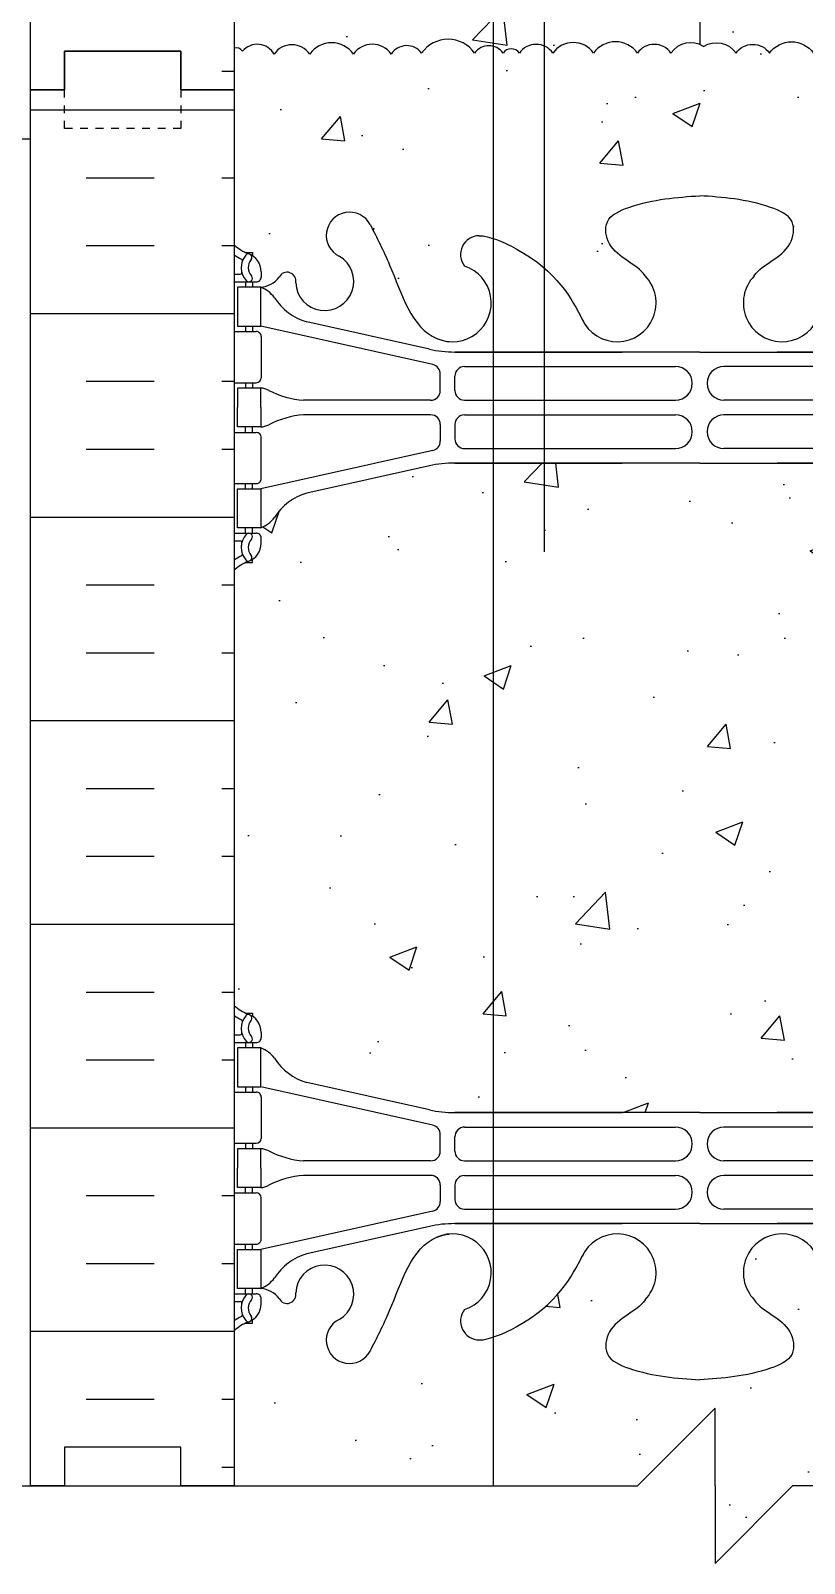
# Model space of a CAD drawing. Header units: inches. Extents: x 150.8 to 208.4, y 123.4 to 190.6.
# Drawn here: x 174.54 to 184.52, y 143.65 to 163.41 of the extents above; entities that cross this region are included whole.
import ezdxf

# ---------------------------------------------------------------- set-up
doc = ezdxf.new("R2010")
doc.units = ezdxf.units.IN
doc.header["$LTSCALE"] = 0.5
doc.header["$MEASUREMENT"] = 0
doc.linetypes.add('DASHED2', pattern=[0.375, 0.25, -0.125])
for name, color, linetype in [('HATCH', 12, 'Continuous'), ('line25', 2, 'Continuous'), ('LINE3', 3, 'Continuous'), ('LINE50', 5, 'Continuous'), ('LINE9', 9, 'Continuous'), ('Web_Edge', 9, 'Continuous')]:
    doc.layers.add(name, color=color, linetype=linetype)
pattern_1 = [(49.99999999999999, (0, 0), (3.586300913003767, -0.3137606749129755), [0.375, -4.125]), (355, (0, 0), (-0.693756668065, 3.760960668500059), [0.3, -3.3]), (100.45144446, (0.298858405, -0.02614672), (2.89254423363556, 3.447199954843147), [0.3187009599999999, -3.505710559999999]), (46.18420000000001, (0, 1), (5.336206653357862, -0.8275964039653827), [0.5625, -6.1875]), (96.63563549, (0.444683725, 0.931033465), (4.673309728371142, 4.870593003872752), [0.47805171, -5.258568799999999]), (351.1841639899999, (0, 1), (4.673309725273866, 4.870593001349951), [0.45, -4.950000005]), (21, (0.5, 0.75), (2.984535260592308, -2.013094453326694), [0.375, -4.125]), (326.0000000000001, (0.5, 0.75), (1.216576659607909, 3.625750225234265), [0.3, -3.3]), (71.45144474, (0.74871127, 0.58224213), (4.201111883649856, 1.612655764031769), [0.31870095, -3.50571056]), (37.50000000000001, (0, 0), (0.06079927658645334, 1.664469269156557), [0, -3.26, 0, -3.35, 0, -3.3125]), (7.499999999999999, (0, 0), (1.315347687210743, 1.972058559411801), [0, -1.91, 0, -3.185, 0, -1.2625]), (327.5, (-1.115, 0), (2.669112180862045, -0.1127743586718988), [0, -1.25, 0, -3.9, 0, -5.175]), (317.5, (-1.615, 0), (2.915930846711931, 0.5005249116615886), [0, -1.625, 0, -2.59, 0, -3.675])]

# ---------------------------------------------------------------- blocks, each defined once
blk = doc.blocks.new('12-inch Hinge Pin Web')
at = {"layer": 'Web_Edge'}
for p, q in [((349.9694361821341, 208.9047742331155), (350.0594361821347, 208.9047742331224)), ((350.0594361821347, 208.9047742331224), (350.0594361821374, 208.8630481731983)), ((349.8234331852743, 208.6259250214153), (349.9013117185429, 208.6259250214154)), ((349.8234331852743, 208.5259250214154), (350.1069361821571, 208.5259250214153)), ((349.9694361821341, 208.5259250214153), (349.9694361821341, 208.4559250214153)), ((350.0594361821592, 208.5259250214153), (350.0594361821638, 208.4559250214153)), ((350.1694361821535, 208.6559250214344), (350.1694361821571, 208.5884250214182)), ((349.9694361821341, 207.9559250214153), (349.9694361821341, 207.8859250214154)), ((350.0594361821974, 207.9559250214153), (350.059436182202, 207.8859250214154)), ((352.3819994735797, 207.4592951719615), (350.1644361821493, 207.9559250214153)), ((352.338645858011, 207.6575757747597), (350.7578502820244, 208.0105349874595)), ((349.8234331852743, 207.8859250214153), (350.1069361821571, 207.8859250214154)), ((350.1694361821571, 207.8234250214154), (350.1694361821571, 207.2884250214154)), ((352.6655163166163, 207.621527858433), (354.8234372991567, 207.6215278584329)), ((355.8234331852739, 207.6215278584329), (352.6655163166163, 207.6215278584328)), ((355.8234331852739, 207.6215278584329), (358.9813500539315, 207.6215278584328)), ((358.9813500539315, 207.621527858433), (356.823429071391, 207.6215278584329)), ((352.479682025825, 207.1250288084329), (352.4796820258254, 207.3373166613615)), ((352.7921819358246, 207.4348943433814), (355.5114630133079, 207.4348943433815)), ((358.8546844347232, 207.4348943433814), (356.1354033572399, 207.4348943433815)), ((349.8234331852743, 207.2259250214153), (350.1069361821571, 207.2259250214154)), ((349.9694361821337, 207.2259250214155), (349.9694361821337, 207.1559250214155)), ((350.0594361822447, 207.2259250214154), (350.0594361822493, 207.1559250214155)), ((352.6671819358237, 207.1258960433812), (352.6671819358246, 207.3098943433814)), ((352.354682025825, 207.0000288084329), (350.717160282026, 207.0000288084329)), ((352.7921819358237, 207.0008960433815), (355.5114630133079, 207.0008960433816)), ((358.854684434724, 207.0008960433815), (356.1354033572399, 207.0008960433816)), ((352.354682025825, 206.8118212343981), (350.717160282026, 206.8118212343981)), ((352.7921819358237, 206.8109539994495), (355.5114630133079, 206.8109539994494)), ((358.854684434724, 206.8109539994495), (356.1354033572399, 206.8109539994494)), ((349.8234331852743, 206.5859250214156), (350.1069361821571, 206.5859250214155)), ((349.9694361821337, 206.5859250214154), (349.9694361821337, 206.6559250214155)), ((350.0594361822447, 206.5859250214155), (350.0594361822493, 206.6559250214155)), ((352.479682025825, 206.6868212343981), (352.4796820258254, 206.4745333814694)), ((352.6671819358237, 206.6859539994497), (352.6671819358246, 206.5019556994496)), ((352.3819994735797, 206.3525548708694), (350.1644361821493, 205.8559250214156)), ((350.1694361821571, 205.9884250214155), (350.1694361821571, 206.5234250214155)), ((352.7921819358246, 206.3769556994495), (355.5114630133079, 206.3769556994494)), ((358.8546844347232, 206.3769556994495), (356.1354033572399, 206.3769556994494)), ((352.338645858011, 206.1542742680712), (350.7578502820244, 205.8013150553714)), ((352.6655163166163, 206.190322184398), (354.8234372991567, 206.190322184398)), ((355.8234331852739, 206.190322184398), (352.6655163166163, 206.1903221843981)), ((355.8234331852739, 206.190322184398), (358.9813500539315, 206.1903221843981)), ((358.9813500539315, 206.190322184398), (356.823429071391, 206.190322184398)), ((349.8234331852743, 205.9259250214156), (350.1069361821571, 205.9259250214155)), ((349.9694361821341, 205.8559250214156), (349.9694361821341, 205.9259250214156)), ((350.0594361821974, 205.8559250214156), (350.059436182202, 205.9259250214155)), ((349.9694361821341, 205.2859250214157), (349.9694361821341, 205.3559250214156)), ((350.0594361821592, 205.2859250214157), (350.0594361821638, 205.3559250214156)), ((349.8234331852743, 205.2859250214156), (350.1069361821571, 205.2859250214156)), ((349.8234331852743, 205.1859250214157), (349.9013117185429, 205.1859250214156)), ((350.1694361821535, 205.1559250213966), (350.1694361821571, 205.2234250214128)), ((350.0594361821347, 204.9070758097086), (350.0594361821374, 204.9488018696327)), ((349.9694361821341, 204.9070758097155), (350.0594361821347, 204.9070758097086)), ((349.9694361821341, 199.0970960414253), (350.0594361821347, 199.0970960414322)), ((350.0594361821347, 199.0970960414322), (350.0594361821374, 199.0553699815081)), ((350.1694361821535, 198.8482468297442), (350.1694361821571, 198.780746829728)), ((349.8234331852743, 198.8182468297251), (349.9013117185429, 198.8182468297252)), ((349.8234331852743, 198.7182468297252), (350.1069361821571, 198.7182468297251)), ((349.9694361821341, 198.7182468297251), (349.9694361821341, 198.6482468297252)), ((350.0594361821592, 198.7182468297251), (350.0594361821638, 198.6482468297252)), ((349.8234331852743, 198.0782468297251), (350.1069361821571, 198.0782468297253)), ((349.9694361821341, 198.1482468297251), (349.9694361821341, 198.0782468297252)), ((350.0594361821974, 198.1482468297251), (350.059436182202, 198.0782468297253)), ((352.3819994735797, 197.6516169802713), (350.1644361821493, 198.1482468297251)), ((352.338645858011, 197.8498975830695), (350.7578502820244, 198.2028567957694)), ((350.1694361821571, 198.0157468297253), (350.1694361821571, 197.4807468297252)), ((352.6655163166163, 197.8138496667428), (354.8234372991567, 197.8138496667428)), ((355.8234331852739, 197.8138496667428), (352.6655163166163, 197.8138496667426)), ((355.8234331852739, 197.8138496667428), (358.9813500539315, 197.8138496667426)), ((358.9813500539315, 197.8138496667428), (356.823429071391, 197.8138496667428)), ((352.479682025825, 197.3173506167427), (352.4796820258254, 197.5296384696714)), ((352.6671819358237, 197.3182178516911), (352.6671819358246, 197.5022161516912)), ((352.7921819358246, 197.6272161516912), (355.5114630133079, 197.6272161516913)), ((358.8546844347232, 197.6272161516912), (356.1354033572399, 197.6272161516913)), ((349.8234331852743, 197.4182468297252), (350.1069361821571, 197.4182468297252)), ((349.9694361821337, 197.4182468297253), (349.9694361821337, 197.3482468297253)), ((350.0594361822447, 197.4182468297252), (350.0594361822493, 197.3482468297253)), ((352.354682025825, 197.1923506167427), (350.717160282026, 197.1923506167427)), ((352.7921819358237, 197.1932178516913), (355.5114630133079, 197.1932178516914)), ((358.854684434724, 197.1932178516913), (356.1354033572399, 197.1932178516914)), ((349.9694361821337, 196.7782468297253), (349.9694361821337, 196.8482468297253)), ((350.0594361822447, 196.7782468297254), (350.0594361822493, 196.8482468297253)), ((352.354682025825, 197.0041430427079), (350.717160282026, 197.0041430427079)), ((352.479682025825, 196.8791430427079), (352.4796820258254, 196.6668551897792)), ((352.6671819358237, 196.8782758077595), (352.6671819358246, 196.6942775077594)), ((352.7921819358237, 197.0032758077593), (355.5114630133079, 197.0032758077592)), ((358.854684434724, 197.0032758077593), (356.1354033572399, 197.0032758077592)), ((349.8234331852743, 196.7782468297254), (350.1069361821571, 196.7782468297254)), ((350.1694361821571, 196.1807468297253), (350.1694361821571, 196.7157468297254)), ((352.3819994735797, 196.5448766791793), (350.1644361821493, 196.0482468297255)), ((352.7921819358246, 196.5692775077594), (355.5114630133079, 196.5692775077592)), ((358.8546844347232, 196.5692775077594), (356.1354033572399, 196.5692775077592)), ((352.338645858011, 196.3465960763811), (350.7578502820244, 195.9936368636812)), ((352.6655163166163, 196.3826439927078), (354.8234372991567, 196.3826439927078)), ((355.8234331852739, 196.3826439927079), (352.6655163166163, 196.3826439927079)), ((355.8234331852739, 196.3826439927079), (358.9813500539315, 196.3826439927079)), ((358.9813500539315, 196.3826439927078), (356.823429071391, 196.3826439927078)), ((349.8234331852743, 196.1182468297255), (350.1069361821571, 196.1182468297253)), ((349.9694361821341, 196.0482468297255), (349.9694361821341, 196.1182468297254)), ((350.0594361821974, 196.0482468297255), (350.059436182202, 196.1182468297253)), ((349.8234331852743, 195.4782468297254), (350.1069361821571, 195.4782468297255)), ((349.9694361821341, 195.4782468297255), (349.9694361821341, 195.5482468297255)), ((350.0594361821592, 195.4782468297255), (350.0594361821638, 195.5482468297255)), ((349.8234331852743, 195.3782468297255), (349.9013117185429, 195.3782468297254)), ((350.1694361821535, 195.3482468297064), (350.1694361821571, 195.4157468297226)), ((349.9694361821341, 195.0993976180253), (350.0594361821347, 195.0993976180184)), ((350.0594361821347, 195.0993976180184), (350.0594361821374, 195.1411236779425))]:
    blk.add_line(p, q, dxfattribs=at)
for points in [[(349.8644361821491, 207.9559250214153), (350.1644361821493, 207.9559250214153), (350.1644361821493, 208.4559250214153), (349.8644361821491, 208.4559250214153)], [(349.8644361821491, 205.8559250214156), (350.1644361821493, 205.8559250214156), (350.1644361821493, 205.3559250214156), (349.8644361821491, 205.3559250214156)], [(349.8644361821491, 198.1482468297251), (350.1644361821493, 198.1482468297251), (350.1644361821493, 198.6482468297252), (349.8644361821491, 198.6482468297252)], [(349.8644361821491, 196.0482468297255), (350.1644361821493, 196.0482468297255), (350.1644361821493, 195.5482468297255), (349.8644361821491, 195.5482468297255)]]:
    blk.add_lwpolyline(points, close=True, dxfattribs=at)
for points in [[(350.1644361822343, 206.9059250214155), (350.1644361822343, 207.1559250214155), (349.8644361822341, 207.1559250214155), (349.8644361822341, 206.9059250214155)], [(350.1644361822343, 206.9059250214155), (350.1644361822343, 206.6559250214155), (349.8644361822341, 206.6559250214155), (349.8644361822341, 206.9059250214155)], [(350.1644361822343, 197.0982468297253), (350.1644361822343, 197.3482468297253), (349.8644361822341, 197.3482468297253), (349.8644361822341, 197.0982468297253)], [(350.1644361822343, 197.0982468297253), (350.1644361822343, 196.8482468297253), (349.8644361822341, 196.8482468297253), (349.8644361822341, 197.0982468297253)]]:
    blk.add_lwpolyline(points, dxfattribs=at)
for centre, radius, start, end in [((351.3094400525123, 209.1260630953563), 0.2998437988832181, 27.59696858362342, 243.9425150273493), ((352.9822662834, 208.8790913574379), 0.2420270174843613, 89.9999999896431, 218.2327083470572), ((350.1694361821635, 209.3630318025983), 0.5000000000000028, 226.2108888296283, 250.5287793647056), ((350.1694361821635, 209.3630318025983), 0.6000000000000033, 234.7832160478503, 245.0747707145221), ((350.1631435906085, 208.7104844277484), 0.2500000000000014, 140.1145119962633, 222.460867842786), ((349.9073539716043, 208.8000141938874), 0.02103171283708733, 343.4640040446198, 63.99572765968883), ((350.0053772195535, 208.8413811210873), 0.04500919725254076, 321.448000645991, 139.1878992020194), ((349.9194361821534, 208.6559250214153), 0.2500000000000014, 4.354459247735523e-09, 70.52877936470564), ((350.1631435906085, 208.7104844277484), 0.1600000000000009, 140.0000771989553, 222.4608678427525), ((350.9894765010408, 208.5323721380936), 0.375, 182.9237073151141, 59.86752902129767), ((352.6359331852739, 208.2543425066669), 0.5, 246.2138665123311, 71.79366548998959), ((349.9015157143664, 208.6455074806217), 0.01958352171754361, 269.4031558122793, 15.49009993731419), ((350.0119071811375, 208.5720916950984), 0.04500000000006074, 222.4608678430222, 42.46086784271794), ((350.1069361821571, 208.5884250214153), 0.06250000000000035, 270, 2.600625063064185e-09), ((350.1269005000798, 208.8054763707479), 0.3515609097277899, 276.1290753697008, 321.5331406383227), ((350.5041269260615, 208.5371772498061), 0.1133920476497537, 347.8155723050995, 154.0569440551665), ((354.7609331852739, 208.2543425066669), 0.5, 204.8189889385629, 44.1875067117519), ((356.8859331852739, 208.2543425066669), 0.5, 135.8124932882481, 335.1810110614371), ((350.0420275309913, 208.113321158895), 0.3638149041640676, 34.97751374817803, 70.33874127344988), ((350.9651464263094, 208.7245512102296), 0.7434990637615112, 212.7919165278134, 253.8107114575008), ((350.1069361821571, 207.8234250214154), 0.06250000000000035, 0, 90.00000000003257), ((352.6655163166163, 209.121527858433), 1.500000000000008, 257.4134795292165, 270), ((352.3546820258255, 207.3373166613615), 0.1250000000000007, 0, 77.37672990339644), ((352.7921819358246, 207.3098943433814), 0.1250000000000007, 90, 180), ((355.5114630133079, 207.2178951933815), 0.2169991499999651, 270, 90), ((356.1354033572399, 207.2178951933815), 0.2169991499999651, 90, 270), ((350.1069361821571, 207.2884250214154), 0.06250000000000035, 270.0000000000326, 0), ((350.1603134271474, 206.937241362026), 0.2187225182587982, 60.49374658855598, 88.9199536550519), ((350.8059111016484, 208.1668798243626), 1.170221347164704, 242.6365481780669, 265.6504512437277), ((352.354682025825, 207.1250288084329), 0.1250000000000007, 270, 0), ((352.7921819358237, 207.1258960433815), 0.1250000000000007, 180.0000000001124, 270), ((350.8059111016484, 205.6449702184683), 1.170221347164704, 94.34954875627228, 117.3634518219331), ((352.354682025825, 206.6868212343981), 0.1250000000000007, 0, 90), ((352.7921819358237, 206.6859539994495), 0.1250000000000007, 90, 179.9999999998876), ((355.5114630133079, 206.5939548494495), 0.2169991499999651, 270, 90), ((356.1354033572399, 206.5939548494495), 0.2169991499999651, 90, 270), ((350.1069361821571, 206.5234250214155), 0.06250000000000035, 0, 89.99999999996743), ((350.1603134271474, 206.8746086808049), 0.2187225182587982, 271.0800463449481, 299.506253411444), ((352.3546820258255, 206.4745333814694), 0.1250000000000007, 282.6232700966036, 0), ((352.7921819358246, 206.5019556994496), 0.1250000000000007, 180, 270), ((352.6655163166163, 204.690322184398), 1.500000000000008, 90, 102.5865204707867), ((350.1069361821571, 205.9884250214155), 0.06250000000000035, 269.9999999999674, 0), ((350.9651464263094, 205.0872988326014), 0.7434990637615112, 106.1892885424993, 147.2080834721866), ((350.0420275309913, 205.6985288839359), 0.3638149041640676, 289.6612587265435, 325.022486251822), ((349.9015157143664, 205.1663425622093), 0.01958352171754361, 344.5099000626858, 90.59684418772073), ((350.1631435906085, 205.1013656150825), 0.2500000000000014, 137.539132157214, 219.8854880037367), ((350.0119071811375, 205.2397583477325), 0.04500000000006074, 317.5391321572821, 137.5391321569778), ((349.9194361821534, 205.1559250214156), 0.2500000000000014, 289.4712206352943, 359.9999999956456), ((350.1631435906085, 205.1013656150825), 0.1600000000000009, 137.5391321572475, 219.9999228010447), ((350.1069361821571, 205.2234250214156), 0.06250000000000035, 359.9999999973994, 90), ((350.1694361821635, 204.4488182402326), 0.6000000000000033, 114.9252292854779, 125.2167839521498), ((349.9073539716043, 205.0118358489436), 0.02103171283708733, 296.0042723403112, 16.53599595538017), ((350.0053772195535, 204.9704689217436), 0.04500919725254076, 220.8121007979805, 38.55199935400901), ((350.1694361821635, 204.4488182402326), 0.5000000000000028, 109.4712206352944, 133.7891111703717), ((350.1694361821635, 199.5553536109081), 0.5000000000000028, 226.2108888296283, 250.5287793647056), ((350.1694361821635, 199.5553536109081), 0.6000000000000033, 234.7832160478503, 245.0747707145221), ((350.1631435906085, 198.9028062360583), 0.2500000000000014, 140.1145119962633, 222.4608678427848), ((350.0053772195535, 199.0337029293971), 0.04500919725254076, 321.4480006459923, 139.1878992020194), ((349.9194361821534, 198.8482468297251), 0.2500000000000014, 4.354459247735523e-09, 70.52877936470564), ((349.9015157143664, 198.8378292889315), 0.01958352171754361, 269.4031558122793, 15.49009993731262), ((349.9073539716043, 198.9923360021972), 0.02103171283708733, 343.4640040446183, 63.99572765968883), ((350.1631435906085, 198.9028062360583), 0.1600000000000009, 140.0000771989565, 222.4608678427525), ((350.0119071811375, 198.7644135034083), 0.04500000000006074, 222.4608678430222, 42.46086784271794), ((350.1069361821571, 198.7807468297251), 0.06250000000000035, 270, 2.598996619067276e-09), ((350.0420275309913, 198.3056429672049), 0.3638149041640676, 34.97751374817803, 70.33874127345658), ((350.9651464263094, 198.9168730185394), 0.7434990637615112, 212.7919165278147, 253.8107114575008), ((350.1069361821571, 198.0157468297253), 0.06250000000000035, 0, 90.00000000003257), ((352.6655163166163, 199.3138496667428), 1.500000000000008, 257.4134795292132, 270), ((352.3546820258255, 197.5296384696714), 0.1250000000000007, 0, 77.37672990339644), ((350.1069361821571, 197.4807468297252), 0.06250000000000035, 270.0000000000326, 0), ((352.7921819358246, 197.5022161516912), 0.1250000000000007, 90, 180), ((355.5114630133079, 197.4102170016912), 0.2169991499999651, 270, 90), ((356.1354033572399, 197.4102170016912), 0.2169991499999651, 90, 270), ((350.1603134271474, 197.1295631703358), 0.2187225182587982, 60.49374658855881, 88.9199536550519), ((350.8059111016484, 198.3592016326724), 1.170221347164704, 242.6365481780669, 265.6504512437277), ((352.354682025825, 197.3173506167427), 0.1250000000000007, 270, 0), ((352.7921819358237, 197.3182178516913), 0.1250000000000007, 180.0000000001107, 270), ((350.1603134271474, 197.0669304891148), 0.2187225182587982, 271.0800463449481, 299.5062534114412), ((350.8059111016484, 195.8372920267782), 1.170221347164704, 94.34954875627228, 117.3634518219331), ((352.354682025825, 196.8791430427079), 0.1250000000000007, 0, 90), ((352.7921819358237, 196.8782758077593), 0.1250000000000007, 90, 179.9999999998893), ((355.5114630133079, 196.7862766577593), 0.2169991499999651, 270, 90), ((356.1354033572399, 196.7862766577593), 0.2169991499999651, 90, 270), ((350.1069361821571, 196.7157468297254), 0.06250000000000035, 0, 89.99999999996743), ((352.3546820258255, 196.6668551897792), 0.1250000000000007, 282.6232700966036, 0), ((352.7921819358246, 196.6942775077594), 0.1250000000000007, 180, 270), ((352.6655163166163, 194.8826439927078), 1.500000000000008, 90, 102.5865204707836), ((350.1069361821571, 196.1807468297253), 0.06250000000000035, 269.9999999999674, 0), ((352.6359331852739, 195.7498293444739), 0.5, 288.2063345100104, 113.7861334876688), ((354.7609331852739, 195.7498293444739), 0.5, 315.8124932882446, 155.1810110614371), ((356.8859331852739, 195.7498293444739), 0.5, 24.8189889385629, 224.1875067117553), ((350.9651464263094, 195.2796206409112), 0.7434990637615112, 106.1892885424993, 147.2080834721852), ((350.0420275309913, 195.8908506922457), 0.3638149041640676, 289.6612587265501, 325.022486251822), ((350.9894765010408, 195.4717997130471), 0.375, 300.1324709786987, 177.0762926848875), ((350.1631435906085, 195.2936874233924), 0.2500000000000014, 137.5391321572152, 219.8854880037367), ((350.0119071811375, 195.4320801560423), 0.04500000000006074, 317.5391321572821, 137.5391321569778), ((350.1069361821571, 195.4157468297255), 0.06250000000000035, 359.999999997401, 90), ((350.1269005000798, 195.1986954803929), 0.3515609097277899, 38.46685936167605, 83.87092463029914), ((350.5041269260615, 195.4669946013346), 0.1133920476497537, 205.943055944835, 12.18442769490049), ((349.9015157143664, 195.3586643705191), 0.01958352171754361, 344.5099000626874, 90.59684418772073), ((349.9194361821534, 195.3482468297255), 0.2500000000000014, 289.4712206352943, 359.9999999956456), ((350.1631435906085, 195.2936874233924), 0.1600000000000009, 137.5391321572475, 219.9999228010435), ((352.9822662834, 195.1250804937029), 0.2420270174843613, 141.7672916529428, 270.0000000103536), ((350.1694361821635, 194.6411400485425), 0.6000000000000033, 114.9252292854779, 125.2167839521498), ((350.1694361821635, 194.6411400485425), 0.5000000000000028, 109.4712206352944, 133.7891111703717), ((349.9073539716043, 195.2041576572534), 0.02103171283708733, 296.0042723403112, 16.53599595538173), ((350.0053772195535, 195.1627907300535), 0.04500919725254076, 220.8121007979805, 38.55199935400774), ((351.3094400525123, 194.8781087557845), 0.2998437988832181, 116.0574849726508, 332.4030314163766)]:
    blk.add_arc(centre, radius, start, end, dxfattribs=at)
for points, knots in [([(355.1194644886588, 208.6028468889824), (355.0118361154582, 208.7658153158516), (354.6518528040046, 208.8564802171368), (354.5751855574188, 209.3520457120835), (355.123344971775, 209.5878984005645), (355.5271385451686, 209.6163782285728), (355.8234331852739, 209.6372760856611)], [0.2294066276059699, 0.2294066276059699, 0.2294066276059699, 0.2294066276059699, 0.8444317149509691, 1.128849112252439, 1.464330773214601, 2.389004302115073, 2.389004302115073, 2.389004302115073, 2.389004302115073]), ([(356.5274018818889, 208.6028468889824), (356.6350302550896, 208.7658153158516), (356.9950135665432, 208.8564802171368), (357.071680813129, 209.3520457120835), (356.5235213987727, 209.5878984005645), (356.1197278253792, 209.6163782285728), (355.8234331852739, 209.6372760856611)], [0.2294066276059699, 0.2294066276059699, 0.2294066276059699, 0.2294066276059699, 0.8444317149509691, 1.128849112252439, 1.464330773214601, 2.389004302115073, 2.389004302115073, 2.389004302115073, 2.389004302115073]), ([(351.5751700497395, 209.2649654794336), (351.6611751070817, 209.0983512943824), (351.9141807874637, 208.6082134286233), (352.12812307807, 207.8588275767364), (352.5381455760955, 207.7644361799148), (352.5948994234324, 207.7560291209454)], [0, 0, 0, 0, 0.5792108788750416, 1.703895643153065, 1.875320924960458, 1.875320924960458, 1.875320924960458, 1.875320924960458]), ([(352.9822662834, 209.1211183749223), (353.1032408448003, 209.1230971619455), (353.9367161204279, 208.7656105804198), (354.1759477539596, 208.3089673060354), (354.316500744401, 208.0255769689142)], [0.038125052948749, 0.038125052948749, 0.038125052948749, 0.038125052948749, 0.3206625196127232, 1.258118572087025, 1.258118572087025, 1.258118572087025, 1.258118572087025]), ([(351.5751700497395, 194.7392063717072), (351.6611751070817, 194.9058205567584), (351.9141807874637, 195.3959584225175), (352.12812307807, 196.1453442744044), (352.5381455760955, 196.2397356712259), (352.5948994234324, 196.2481427301954)], [0, 0, 0, 0, 0.5792108788750416, 1.703895643153065, 1.875320924960458, 1.875320924960458, 1.875320924960458, 1.875320924960458]), ([(352.9822662834, 194.8830534762185), (353.1032408448003, 194.8810746891953), (353.9367161204279, 195.238561270721), (354.1759477539596, 195.6952045451054), (354.316500744401, 195.9785948822266)], [0.038125052948749, 0.038125052948749, 0.038125052948749, 0.038125052948749, 0.3206625196127232, 1.258118572087025, 1.258118572087025, 1.258118572087025, 1.258118572087025]), ([(355.1194644886588, 195.4013249621584), (355.0118361154582, 195.2383565352892), (354.6518528040046, 195.147691634004), (354.5751855574188, 194.6521261390573), (355.123344971775, 194.4162734505763), (355.5271385451686, 194.387793622568), (355.8234331852739, 194.3668957654797)], [0.2294066276059699, 0.2294066276059699, 0.2294066276059699, 0.2294066276059699, 0.8444317149509691, 1.128849112252439, 1.464330773214601, 2.389004302115073, 2.389004302115073, 2.389004302115073, 2.389004302115073]), ([(356.5274018818889, 195.4013249621584), (356.6350302550896, 195.2383565352892), (356.9950135665432, 195.147691634004), (357.071680813129, 194.6521261390573), (356.5235213987727, 194.4162734505763), (356.1197278253792, 194.387793622568), (355.8234331852739, 194.3668957654797)], [0.2294066276059699, 0.2294066276059699, 0.2294066276059699, 0.2294066276059699, 0.8444317149509691, 1.128849112252439, 1.464330773214601, 2.389004302115073, 2.389004302115073, 2.389004302115073, 2.389004302115073])]:
    blk.add_open_spline(points, degree=3, knots=knots, dxfattribs=at)
for points in [[(352.667182025825, 207.1308959133815), (352.6671818458251, 207.3048942033815)], [(352.667182025825, 206.6809541294494), (352.6671818458251, 206.5069558394494)], [(352.667182025825, 197.3232177216913), (352.6671818458251, 197.4972160116913)], [(352.667182025825, 196.8732759377592), (352.6671818458251, 196.6992776477593)]]:
    blk.add_open_spline(points, degree=1, dxfattribs=at)

msp = doc.modelspace()

# ---------------------------------------------------------------- hatches: boundary and pattern name
at = {"layer": 'HATCH'}
h = msp.add_hatch(dxfattribs=at)
h.set_pattern_fill('INSUL', color=256, scale=7, style=0)
h.set_pattern_definition([(0, (-2748.993953253067, -234.3607114389594), (0, 2.625), []), (0, (-2748.993953253067, -233.4857114389593), (0, 2.625), [0.875, -0.875]), (0, (-2748.993953253067, -232.6107114389594), (0, 2.625), [0.875, -0.875])])
h.paths.add_polyline_path([(174.5426284584182, 162.6488026237524), (174.9801284584182, 162.6488026237524), (174.9801284584182, 163.1488026237524), (176.4801284584182, 163.1488026237524), (176.4801284584182, 162.6488026237524), (177.1676284584182, 162.6488026237524), (177.1676284584182, 180.6488026237524), (176.4801284584182, 180.6488026237524), (176.4801284584182, 181.1488026237524), (174.9801284584182, 181.1488026237524), (174.9801284584182, 180.6488026237524), (174.5426284584182, 180.6488026237524)])
h = msp.add_hatch(dxfattribs=at)
h.set_pattern_fill('AR-CONC', color=256, scale=0.5)
h.set_pattern_definition(pattern_1)
h.paths.add_polyline_path([(185.3883203994875, 171.1488026237524), (177.7346527599655, 171.1488026237524, 0.2433069337993783), (177.5325810526596, 171.041380810191), (177.5325810526596, 170.1938026237461), (177.4913212411093, 170.1938026237461), (177.4913212411094, 169.6488026237524), (177.2415497547338, 169.6488026237524), (177.2415132770578, 170.1938026237461), (177.1676284584182, 170.1938026237461), (177.1676284584182, 169.4438026237461), (177.5325810526596, 169.4438026237461), (177.5325810526596, 168.243802623746), (177.1676284584182, 168.243802623746), (177.1676284584182, 167.493802623746), (177.5325810526596, 167.493802623746), (177.5325810526596, 166.293802623746), (177.1676284584182, 166.293802623746), (177.1676284584182, 165.543802623746), (177.5325810526596, 165.5438026237461), (177.5325810526596, 164.3438026237461), (177.1676284584182, 164.3438026237461), (177.1676284584182, 163.1859978533276, -0.324962677536343), (177.2744472409699, 163.1492264869142, -0.5205670500005551), (177.6811205043226, 163.1098689242365, -0.520567049999928), (178.1402674944355, 163.1098689242365, -0.5205670499998671), (178.7043627097447, 163.1098689242364, -0.5205670500004002), (179.1897468526163, 163.1098689242367, -0.5205670499995037), (179.5833014431299, 163.1229880451904, -0.5205670500001596), (180.2654629777177, 163.1229880451905, -0.5205670499998836), (180.6327806083918, 163.1229880451905, -0.5205670500011269), (180.8426764800282, 163.1229880451909, -0.5205670499992087), (181.2755867032199, 163.1229880451903, -0.5205670500001865), (181.8003262858509, 163.1229880451905, -0.520567050000085), (182.3644213082414, 163.1229880451905, -0.5205670499998003), (182.7973315314334, 163.1229880451904, -0.3967157403535493), (183.2165718990354, 163.2099763404468, -0.3967157403534184), (183.6358122666374, 163.1229880451906, -0.5205670499996077), (184.0687224898293, 163.1229880451903, -0.5205670500002375), (184.6328175122199, 163.1229880451905, -0.09498357512351469), (184.7193548276921, 163.2069899360552, -0.6594023475826022), (184.8551284584182, 163.5238026237524), (185.0190194239107, 165.8675526237524), (185.1439595074323, 167.6542790602794, 0.9325150861376966), (185.1961494202923, 168.4006295860575)])
h.paths.add_polyline_path([(188.6949363397699, 169.6488026237515), (188.6949363397699, 171.1488026237524), (186.6643349985398, 171.1488026237524), (186.6643349985398, 170.7510166080964), (186.5705849985398, 170.5635166080964), (186.4768349985398, 170.7510166080964), (186.4768349985398, 171.1488026237524), (185.3883203994875, 171.1488026237524), (185.1961494202923, 168.4006295860575, -0.9325150861376966), (185.1439595074323, 167.6542790602794), (185.0190194239107, 165.8675526237524), (186.4645465427197, 166.0194836461306, 1.788289170656232)])
h = msp.add_hatch(dxfattribs=at)
h.set_pattern_fill('AR-CONC', color=256, scale=0.5)
h.set_pattern_definition(pattern_1)
edge = h.paths.add_edge_path()
edge.add_line((189.1676284584182, 162.6488026237524), (189.8551284584182, 162.6488026237524))
edge.add_line((189.8551284584182, 162.6488026237524), (189.8551284584182, 163.1488026237524))
edge.add_line((189.8551284584182, 163.1488026237524), (184.8551284584182, 163.1488026237524))
edge.add_arc((184.8551284584182, 163.3363026237524), 0.1875, 223.6038076435788, 270, ccw=False)
edge.add_arc((184.8951873035353, 162.9392747391734), 0.3202943742912665, 123.2964805971385, 144.9999999502544)
edge.add_arc((184.3507700010246, 162.9254962513534), 0.3443164346998355, 35.0000000497463, 144.9999999502537)
edge.add_arc((183.8522673782334, 162.9714245440868), 0.2642429000046217, 35.00000004974611, 144.9999999502539)
edge.add_arc((183.3800017152818, 162.9438675684468), 0.3122870208217422, 35.00000004974632, 121.5560274378855)
edge.add_arc((183.053142082789, 162.9438675684468), 0.3122870208217422, 58.4439725621145, 144.9999999502537)
edge.add_arc((182.5808764198374, 162.9714245440868), 0.2642429000046217, 35.00000004974611, 144.9999999502539)
edge.add_arc((182.0823737970461, 162.9254962513534), 0.3443164346998355, 35.0000000497463, 144.9999999502537)
edge.add_arc((181.5379564945355, 162.9392747391734), 0.3202943742912819, 35.00000004974559, 144.9999999502573)
edge.add_arc((181.059131591624, 162.9714245440868), 0.2642429000046217, 35.00000004974611, 144.9999999502539)
edge.add_arc((180.7377285442098, 163.0495027092753), 0.1281177732675432, 35.00000004973817, 144.9999999502545)
edge.add_arc((180.4491217930547, 162.9943887579952), 0.2242060149018102, 35.00000004974394, 144.9999999502561)
edge.add_arc((179.9243822104238, 162.8841607203516), 0.416382733680736, 35.00000004974422, 144.9999999502535)
edge.add_arc((179.3911172015749, 162.9786435389715), 0.2403541536518659, 36.90924476917049, 146.9092446696821)
edge.add_arc((178.9470547811805, 162.9399341060395), 0.2962723138826934, 35.00000004974476, 144.9999999502552)
edge.add_arc((178.4223151020902, 162.9123770628578), 0.3443165524550401, 35.00000004974567, 144.9999999502543)
edge.add_arc((177.910693999379, 162.9491198321278), 0.2802574891884703, 35.00000004974044, 144.9999999502562)
edge.add_arc((177.4640046415846, 162.9871698630185), 0.2493879657807086, 29.47216878939771, 139.4721686899057)
edge.add_arc((177.1957362649918, 163.0941124680927), 0.0960883593894631, 35.00000004976329, 107.0089098788874)
edge.add_line((177.1676284584182, 163.1859978533276), (177.1676284584182, 162.6488026237524))
edge.add_line((177.1676284584182, 162.6488026237524), (177.1676284584182, 160.6488026237525))
edge.add_arc((177.5136314553079, 161.0097485007802), 0.4999999999999966, 226.2108888296098, 246.4218215181393)
edge.add_line((177.3136314552786, 160.5514909312974), (177.4036314552791, 160.5514909313043))
edge.add_line((177.4036314552791, 160.5514909313043), (177.4036314552818, 160.5097648713802))
edge.add_arc((177.2636314552978, 160.3026417195973), 0.2500000000000004, 3.035381723748287e-09, 55.944202261869975, ccw=False)
edge.add_line((177.5136314552978, 160.3026417196105), (177.5136314553014, 160.2351417196006))
edge.add_arc((177.4511314553014, 160.2351417195972), 0.06250000000000266, -90.00000000002598, 3.100524281762773e-09, ccw=False)
edge.add_line((177.4511314553014, 160.1726417195972), (177.4036314553036, 160.1726417195973))
edge.add_line((177.4036314553036, 160.1726417195973), (177.4036314553081, 160.1026417195972))
edge.add_line((177.4036314553081, 160.1026417195972), (177.5086314552937, 160.1026417195972))
edge.add_arc((177.4710957732242, 160.4521930689298), 0.3515609097277762, 276.1290753697021, 321.5331406383262)
edge.add_arc((177.8483221992058, 160.1838939479881), 0.1133920476497552, -12.18442769485489, 154.056944055169, ccw=False)
edge.add_arc((178.3336717741852, 160.1790888362756), 0.3749999999999949, 182.9237073151017, 419.8675290209758)
edge.add_arc((178.6536353256567, 160.7727797935382), 0.2998437988832194, 27.596968582779596, 243.942515027772, ccw=False)
edge.add_spline(control_points=[(178.9193653228839, 160.9116821776155), (179.0053703802261, 160.7450679925643), (179.258376060608, 160.2549301268054), (179.452761635897, 159.574046513193), (179.7784665337246, 159.4435305520533)], knot_values=[0, 0, 0, 0, 0.5792108788750416, 1.703895643152458, 1.703895643152458, 1.703895643152458, 1.703895643153065], degree=3, periodic=0)
edge.add_spline(control_points=[(179.7784665337247, 159.4435305520533), (179.8281107146275, 159.4236372129333), (179.8823408492398, 159.4111528780968), (179.9390946965768, 159.4027458191273)], knot_values=[1.703895643152458, 1.703895643152458, 1.703895643152458, 1.703895643153065, 1.875320924960458, 1.875320924960458, 1.875320924960458, 1.875320924960458], degree=3, periodic=0)
edge.add_arc((179.9801284584182, 159.9010592048488), 0.5000000000000042, 265.292583002087, 431.7936654899896)
edge.add_arc((180.3264615565443, 160.5258080556198), 0.2420270174843603, 90, 218.2327083470586, ccw=False)
edge.add_spline(control_points=[(180.3264615565443, 160.7678350731042), (180.4474361179447, 160.7698138601274), (181.2667553619667, 160.4183989540246), (181.511845221661, 159.9711669744881), (181.6513092513772, 159.6911827475683)], knot_values=[0.038125052948749, 0.038125052948749, 0.038125052948749, 0.038125052948749, 0.3206625196127232, 1.237397781296438, 1.237397781296438, 1.237397781296438, 1.237397781296438], degree=3, periodic=0)
edge.add_spline(control_points=[(181.6513092513772, 159.6911827475683), (181.6544615300157, 159.6848543179408), (181.6575893448621, 159.678557504075), (181.6606960175453, 159.6722936670961)], knot_values=[1.237397781296438, 1.237397781296438, 1.237397781296438, 1.237397781296438, 1.258118572087025, 1.258118572087025, 1.258118572087025, 1.258118572087025], degree=3, periodic=0)
edge.add_arc((182.1051284584182, 159.9010592048488), 0.5000000000000003, 208.0182998167991, 404.1875067117508)
edge.add_spline(control_points=[(182.4636597618032, 160.2495635871643), (182.3560313886025, 160.4125320140335), (181.9960480771489, 160.5031969153187), (181.9193808305631, 160.9987624102654), (182.4675402449193, 161.2346150987464), (182.8713338183129, 161.2630949267547), (183.1676284584182, 161.283992783843)], knot_values=[0.2294066276059699, 0.2294066276059699, 0.2294066276059699, 0.2294066276059699, 0.8444317149509691, 1.128849112252439, 1.464330773214601, 2.389004302115073, 2.389004302115073, 2.389004302115073, 2.389004302115073], degree=3, periodic=0)
edge.add_spline(control_points=[(183.1676284584182, 161.283992783843), (183.4639230985235, 161.2630949267547), (183.8677166719171, 161.2346150987464), (184.4158760862733, 160.9987624102654), (184.3392088396875, 160.5031969153187), (183.9792255282339, 160.4125320140335), (183.8715971550333, 160.2495635871643)], knot_values=[0.2294066276059699, 0.2294066276059699, 0.2294066276059699, 0.2294066276059699, 1.154080156506442, 1.489561817468604, 1.773979214770074, 2.389004302115073, 2.389004302115073, 2.389004302115073, 2.389004302115073], degree=3, periodic=0)
edge.add_arc((184.2301284584182, 159.9010592048488), 0.5000000000000002, 135.8124932882493, 331.9817001831338)
edge.add_spline(control_points=[(184.6745608992911, 159.6722936670961), (184.6776675719744, 159.6785575040751), (184.6807953868209, 159.684854317941), (184.6839476654595, 159.6911827475687)], knot_values=[1.237397781296022, 1.237397781296022, 1.237397781296022, 1.237397781296022, 1.258118572087025, 1.258118572087025, 1.258118572087025, 1.258118572087025], degree=3, periodic=0)
edge.add_spline(control_points=[(184.6839476654595, 159.6911827475687), (184.8234116951757, 159.9711669744883), (185.06850155487, 160.4183989540247), (185.8878207988918, 160.7698138601274), (186.0087953602921, 160.7678350731042)], knot_values=[0.03812505294874891, 0.03812505294874891, 0.03812505294874891, 0.03812505294874891, 0.9548603146320483, 1.237397781296023, 1.237397781296023, 1.237397781296023, 1.237397781296023], degree=3, periodic=0)
edge.add_arc((186.0087953602921, 160.5258080556198), 0.2420270174843637, -38.232708347058576, 90, ccw=False)
edge.add_arc((186.3551284584182, 159.9010592048488), 0.5000000000000043, 108.2063345100104, 274.707416997913)
edge.add_spline(control_points=[(186.3961622202597, 159.4027458191273), (186.4529160675966, 159.4111528780968), (186.507146202209, 159.4236372129333), (186.5567903831117, 159.4435305520533)], knot_values=[1.703895643152458, 1.703895643152458, 1.703895643152458, 1.703895643152458, 1.875320924959852, 1.875320924960458, 1.875320924960458, 1.875320924960458], degree=3, periodic=0)
edge.add_spline(control_points=[(186.5567903831119, 159.4435305520533), (186.8824952809394, 159.574046513193), (187.0768808562284, 160.2549301268054), (187.3298865366104, 160.7450679925643), (187.4158915939526, 160.9116821776155)], knot_values=[0, 6.064038160502605e-13, 6.064038160502605e-13, 6.064038160502605e-13, 1.124684764278023, 1.703895643153065, 1.703895643153065, 1.703895643153065, 1.703895643153065], degree=3, periodic=0)
edge.add_arc((187.6816215911797, 160.7727797935382), 0.2998437988832194, -63.942515027772004, 153.0564879156106, ccw=False)
edge.add_arc((188.0015851426513, 160.1790888362756), 0.3749999999999947, 120.1324709790242, 357.0762926848983)
edge.add_arc((188.4869347176306, 160.1838939479882), 0.1133920476497552, 25.943055944702508, 192.1844276949142, ccw=False)
edge.add_arc((188.8641611436123, 160.4521930689298), 0.3515609097277762, 218.4668593616941, 263.8709246302934)
edge.add_line((188.8266254615428, 160.1026417195972), (188.9316254615283, 160.1026417195972))
edge.add_line((188.9316254615283, 160.1026417195972), (188.9316254615329, 160.1726417195973))
edge.add_line((188.9316254615329, 160.1726417195973), (188.884125461535, 160.1726417195972))
edge.add_arc((188.884125461535, 160.2351417195972), 0.06250000000000266, 179.9999999968994, 270.00000000002603, ccw=False)
edge.add_line((188.821625461535, 160.2351417196006), (188.8216254615386, 160.3026417196107))
edge.add_arc((189.0716254615386, 160.3026417195973), 0.2500000000000004, 124.05579773814799, 179.9999999969125, ccw=False)
edge.add_line((188.9316254615546, 160.5097648713801), (188.9316254615574, 160.5514909313043))
edge.add_line((188.9316254615574, 160.5514909313043), (189.0216254615579, 160.5514909312974))
edge.add_arc((188.8216254615286, 161.0097485007802), 0.5000000000000028, 293.5781784818607, 313.7891111703625)
edge.add_line((189.1676284584182, 160.6488026237523), (189.1676284584182, 162.6488026237524))
h = msp.add_hatch(dxfattribs=at)
h.set_pattern_fill('INSUL', color=256, scale=7, style=0)
h.set_pattern_definition([(0, (-2748.993953253067, -252.3607114389594), (0, 2.625), []), (0, (-2748.993953253067, -251.4857114389593), (0, 2.625), [0.875, -0.875]), (0, (-2748.993953253067, -250.6107114389594), (0, 2.625), [0.875, -0.875])])
h.paths.add_polyline_path([(174.5426284584182, 144.6488026237524), (174.9801284584182, 144.6488026237524), (174.9801284584182, 145.1488026237524), (176.4801284584182, 145.1488026237524), (176.4801284584182, 144.6488026237524), (177.1676284584182, 144.6488026237524), (177.1676284584182, 162.6488026237524), (176.4801284584182, 162.6488026237524), (176.4801284584182, 163.1488026237524), (174.9801284584182, 163.1488026237524), (174.9801284584182, 162.6488026237524), (174.5426284584182, 162.6488026237524)])
h = msp.add_hatch(dxfattribs=at)
h.set_pattern_fill('AR-CONC', color=256, scale=0.5)
h.set_pattern_definition(pattern_1)
h.paths.add_polyline_path([(189.1676284584182, 156.4564808154425, 0.08841615068700324), (189.0216254615579, 156.5537925078974), (188.9316254615574, 156.5537925078905), (188.9316254615546, 156.5955185678147, -0.2490694201797325), (188.8216254615386, 156.8026417195841), (188.821625461535, 156.8701417195942, -0.4142135623889366), (188.884125461535, 156.9326417195976), (188.9316254615329, 156.9326417195976), (188.9316254615283, 157.0026417195975), (188.8266254615437, 157.0026417195975, -0.1686720397598232), (188.6406444056483, 157.1522246685462, 0.1744501189772719), (188.2332113616677, 157.4480317535533), (186.652415785681, 157.8009909662532, 0.05497433642747122), (186.3255453270759, 157.8370388825799), (184.1676243445354, 157.8370388825799), (183.1676284584182, 157.8370388825799), (180.0097115897606, 157.8370388825799, 0.05497433642748491), (179.6828411311555, 157.8009909662532), (178.1020455551687, 157.4480317535533, 0.1744501189767799), (177.6946125111889, 157.1522246685474, -0.1686720397607998), (177.5086314552927, 157.0026417195975), (177.4036314553081, 157.0026417195975), (177.4036314553036, 156.9326417195976), (177.4511314553014, 156.9326417195976, -0.4142135623886889), (177.5136314553014, 156.8701417195942), (177.5136314552978, 156.8026417195843, -0.2490694201800405), (177.4036314552818, 156.5955185678146), (177.4036314552791, 156.5537925078905), (177.3136314552786, 156.5537925078974, 0.08841615068712125), (177.1676284584182, 156.4564808154423), (177.1676284584182, 150.8411244320623, 0.08841615068712208), (177.3136314552786, 150.7438127396073), (177.4036314552791, 150.7438127396141), (177.4036314552818, 150.70208667969, -0.2490694201800401), (177.5136314552978, 150.4949635279203), (177.5136314553014, 150.4274635279104, -0.4142135623889385), (177.4511314553014, 150.3649635279071), (177.4036314553036, 150.3649635279071), (177.4036314553081, 150.2949635279071), (177.5086314552927, 150.2949635279071, -0.1686720397606243), (177.6946125111888, 150.1453805789574, 0.1744501189768618), (178.1020455551687, 149.8495734939513), (179.6828411311555, 149.4966142812515, 0.05497433642746997), (180.0097115897605, 149.4605663649247), (182.167632572301, 149.4605663649247), (183.1676284584182, 149.4605663649247), (186.3255453270758, 149.4605663649247, 0.05497433642748687), (186.652415785681, 149.4966142812515), (188.2332113616677, 149.8495734939513, 0.174450118977214), (188.6406444056482, 150.1453805789583, -0.1686720397599279), (188.8266254615437, 150.2949635279071), (188.9316254615283, 150.2949635279071), (188.9316254615329, 150.3649635279071), (188.884125461535, 150.3649635279071, -0.4142135623889385), (188.821625461535, 150.4274635279104), (188.8216254615386, 150.4949635279206, -0.2490694201797439), (188.9316254615546, 150.70208667969), (188.9316254615574, 150.7438127396141), (189.0216254615579, 150.7438127396073, 0.08841615068700223), (189.1676284584182, 150.8411244320621)])
h = msp.add_hatch(dxfattribs=at)
h.set_pattern_fill('AR-CONC', color=256, scale=0.5)
h.set_pattern_definition(pattern_1)
edge = h.paths.add_edge_path()
edge.add_arc((188.8216254615286, 146.2878567467244), 0.5000000000000019, 46.21088882963746, 66.42182151813935)
edge.add_line((189.0216254615579, 146.7461143162072), (188.9316254615574, 146.7461143162003))
edge.add_line((188.9316254615574, 146.7461143162003), (188.9316254615546, 146.7878403761245))
edge.add_arc((189.0716254615387, 146.9949635279074), 0.2500000000000206, 180.0000000030875, 235.9442022618502, ccw=False)
edge.add_line((188.8216254615386, 146.9949635278939), (188.821625461535, 147.062463527904))
edge.add_arc((188.884125461535, 147.0624635279074), 0.06250000000000357, 89.99999999997402, 180.0000000031006, ccw=False)
edge.add_line((188.884125461535, 147.1249635279074), (188.9316254615329, 147.1249635279074))
edge.add_line((188.9316254615329, 147.1249635279074), (188.9316254615283, 147.1949635279074))
edge.add_line((188.9316254615283, 147.1949635279074), (188.8266254615428, 147.1949635279074))
edge.add_arc((188.8641611436123, 146.8454121785748), 0.3515609097278012, 96.12907536970158, 141.5331406383059)
edge.add_arc((188.4869347176306, 147.1137112995166), 0.1133920476497554, 167.815572305131, 334.0569440552332, ccw=False)
edge.add_arc((188.0015851426513, 147.1185164112291), 0.3749999999999986, 2.92370731510168, 239.8675290209564)
edge.add_arc((187.6816215911797, 146.5248254539664), 0.2998437988832194, -152.4030314172569, 63.942515027796276, ccw=False)
edge.add_spline(control_points=[(187.4158915939526, 146.3859230698891), (187.3298865366104, 146.5525372549403), (187.0768808562284, 147.0426751206992), (186.8824952809394, 147.7235587343116), (186.5567903831119, 147.8540746954513)], knot_values=[0, 0, 0, 0, 0.5792108788750416, 1.703895643152458, 1.703895643152458, 1.703895643152458, 1.703895643153065], degree=3, periodic=0)
edge.add_spline(control_points=[(186.5567903831117, 147.8540746954514), (186.507146202209, 147.8739680345713), (186.4529160675966, 147.8864523694079), (186.3961622202597, 147.8948594283773)], knot_values=[1.703895643152458, 1.703895643152458, 1.703895643152458, 1.703895643153065, 1.875320924960458, 1.875320924960458, 1.875320924960458, 1.875320924960458], degree=3, periodic=0)
edge.add_arc((186.3551284584182, 147.3965460426558), 0.5000000000000042, 85.29258300208703, 251.7936654899896)
edge.add_arc((186.0087953602921, 146.7717971918848), 0.2420270174843603, -90, 38.232708347058576, ccw=False)
edge.add_spline(control_points=[(186.0087953602921, 146.5297701744004), (185.8878207988918, 146.5277913873772), (185.06850155487, 146.8792062934799), (184.8234116951757, 147.3264382730163), (184.6839476654594, 147.6064224999359)], knot_values=[0.038125052948749, 0.038125052948749, 0.038125052948749, 0.038125052948749, 0.3206625196127232, 1.237397781296024, 1.237397781296024, 1.237397781296024, 1.237397781296024], degree=3, periodic=0)
edge.add_arc((184.2301284584182, 147.3965460426558), 0.4999999999999997, 24.81898893851331, 224.1875067117507)
edge.add_spline(control_points=[(183.8715971550333, 147.0480416603403), (183.9792255282339, 146.8850732334711), (184.3392088396875, 146.7944083321859), (184.4158760862733, 146.2988428372392), (183.8677166719171, 146.0629901487582), (183.4639230985235, 146.0345103207499), (183.1676284584182, 146.0136124636616)], knot_values=[0.2294066276059699, 0.2294066276059699, 0.2294066276059699, 0.2294066276059699, 0.8444317149509691, 1.128849112252439, 1.464330773214601, 2.389004302115073, 2.389004302115073, 2.389004302115073, 2.389004302115073], degree=3, periodic=0)
edge.add_spline(control_points=[(183.1676284584182, 146.0136124636616), (182.8713338183129, 146.0345103207499), (182.4675402449193, 146.0629901487582), (181.9193808305631, 146.2988428372392), (181.9960480771489, 146.7944083321859), (182.3560313886025, 146.8850732334711), (182.4636597618032, 147.0480416603403)], knot_values=[0.2294066276059699, 0.2294066276059699, 0.2294066276059699, 0.2294066276059699, 1.154080156506442, 1.489561817468604, 1.773979214770074, 2.389004302115073, 2.389004302115073, 2.389004302115073, 2.389004302115073], degree=3, periodic=0)
edge.add_arc((182.1051284584182, 147.3965460426558), 0.4999999999999994, 315.8124932882492, 515.1810110613934)
edge.add_spline(control_points=[(181.651309251377, 147.6064224999359), (181.5118452216608, 147.3264382730163), (181.2667553619665, 146.8792062934799), (180.4474361179447, 146.5277913873772), (180.3264615565443, 146.5297701744004)], knot_values=[0.03812505294874891, 0.03812505294874891, 0.03812505294874891, 0.03812505294874891, 0.9548603146320483, 1.237397781296023, 1.237397781296023, 1.237397781296023, 1.237397781296023], degree=3, periodic=0)
edge.add_arc((180.3264615565443, 146.7717971918848), 0.2420270174843636, 141.7672916529414, 270, ccw=False)
edge.add_arc((179.9801284584182, 147.3965460426558), 0.5000000000000043, 288.2063345100104, 454.707416997913)
edge.add_spline(control_points=[(179.9390946965768, 147.8948594283773), (179.8823408492398, 147.8864523694079), (179.8281107146275, 147.8739680345713), (179.7784665337247, 147.8540746954514)], knot_values=[1.703895643152458, 1.703895643152458, 1.703895643152458, 1.703895643152458, 1.875320924959852, 1.875320924960458, 1.875320924960458, 1.875320924960458], degree=3, periodic=0)
edge.add_spline(control_points=[(179.7784665337246, 147.8540746954513), (179.452761635897, 147.7235587343116), (179.258376060608, 147.0426751206992), (179.0053703802261, 146.5525372549403), (178.9193653228839, 146.3859230698891)], knot_values=[0, 6.064038160502605e-13, 6.064038160502605e-13, 6.064038160502605e-13, 1.124684764278023, 1.703895643153065, 1.703895643153065, 1.703895643153065, 1.703895643153065], degree=3, periodic=0)
edge.add_arc((178.6536353256567, 146.5248254539664), 0.2998437988832193, 116.0574849722183, 333.02830378885966, ccw=False)
edge.add_arc((178.3336717741852, 147.1185164112291), 0.3749999999999988, 300.1324709790279, 537.0762926848984)
edge.add_arc((177.8483221992058, 147.1137112995165), 0.1133920476497554, -154.05694405527822, 12.184427694883084, ccw=False)
edge.add_arc((177.4710957732242, 146.8454121785748), 0.3515609097278013, 38.46685936170421, 83.87092463029843)
edge.add_line((177.5086314552937, 147.1949635279074), (177.4036314553081, 147.1949635279074))
edge.add_line((177.4036314553081, 147.1949635279074), (177.4036314553036, 147.1249635279074))
edge.add_line((177.4036314553036, 147.1249635279074), (177.4511314553014, 147.1249635279074))
edge.add_arc((177.4511314553014, 147.0624635279074), 0.06250000000000357, -3.048512553505134e-09, 90.00000000002609, ccw=False)
edge.add_line((177.5136314553014, 147.0624635279041), (177.5136314552978, 146.9949635278941))
edge.add_arc((177.2636314552978, 146.9949635279074), 0.2500000000000004, 304.05579773812997, 359.99999999696456, ccw=False)
edge.add_line((177.4036314552818, 146.7878403761244), (177.4036314552791, 146.7461143162003))
edge.add_line((177.4036314552791, 146.7461143162003), (177.3136314552786, 146.7461143162072))
edge.add_arc((177.5136314553079, 146.2878567467244), 0.5000000000000021, 113.5781784818607, 133.7891111703902)
edge.add_line((177.1676284584182, 146.6488026237522), (177.1676284584182, 144.648802623752))
edge.add_line((177.1676284584182, 144.648802623752), (182.3656144810764, 144.648802623752))
edge.add_line((182.3656144810764, 144.648802623752), (183.3656144810764, 145.648802623752))
edge.add_line((183.3656144810764, 145.648802623752), (183.3656144810764, 144.648802623752))
edge.add_line((183.3656144810764, 144.648802623752), (183.3656144810764, 143.648802623752))
edge.add_line((183.3656144810764, 143.648802623752), (184.3656144810764, 144.648802623752))
edge.add_line((184.3656144810764, 144.648802623752), (189.1676284584182, 144.648802623752))
edge.add_line((189.1676284584182, 144.648802623752), (189.1676284584182, 146.6488026237523))

# ---------------------------------------------------------------- linework, layer by layer
for points in [[(183.2165718990354, 163.2099763404468, 0.3967157403533953), (182.7973315314334, 163.1229880451905, 0.52056705), (182.3644213082413, 163.1229880451905, 0.52056705), (181.8003262858509, 163.1229880451905, 0.52056705), (181.27558670322, 163.1229880451905, 0.52056705), (180.8426764800279, 163.1229880451905, 0.52056705), (180.6327806083918, 163.1229880451905, 0.52056705), (180.2654629777177, 163.1229880451905, 0.52056705), (179.58330144313, 163.1229880451905, 0.52056705), (179.1897468526162, 163.1098689242365, 0.52056705), (178.7043627097448, 163.1098689242365, 0.52056705), (178.1402674944355, 163.1098689242365, 0.52056705), (177.6811205043226, 163.1098689242365, 0.52056705), (177.2744472409702, 163.1492264869145, 0.324962677536848), (177.1676284584182, 163.1859978533276, 0.324962677536848)], [(183.2165718990354, 163.2099763404468, -0.3967157403533953), (183.6358122666373, 163.1229880451905, -0.52056705), (184.0687224898294, 163.1229880451905, -0.52056705), (184.6328175122198, 163.1229880451905, -0.09498357512653757), (184.7193548276952, 163.2069899360573, -0.09498357512653757)]]:
    msp.add_lwpolyline(points, format="xyb", dxfattribs=at)
at = {"layer": 'line25'}
for p, q in [((177.1676284584182, 180.6488026237524), (177.1676284584182, 162.6488026237524)), ((177.1676284584182, 162.6488026237524), (177.1676284584182, 144.6488026237524))]:
    msp.add_line(p, q, dxfattribs=at)
at = {"layer": 'LINE3'}
for p, q in [((183.1676243445372, 190.5550485098713), (183.1676243445372, 163.2344135977067)), ((180.5050388863872, 183.1481219351771), (180.5050388863872, 144.6488026237524)), ((181.1652242716452, 156.6912552442233), (181.1652242716449, 165.6912552442233))]:
    msp.add_line(p, q, dxfattribs=at)
at = {"layer": 'LINE50'}
for p, q in [((174.5426284584182, 162.6488026237524), (174.5426284584182, 180.6488026237524)), ((174.5426284584182, 144.6488026237524), (174.5426284584182, 162.6488026237524))]:
    msp.add_line(p, q, dxfattribs=at)
for points in [[(174.5426284584182, 162.6488026237524), (174.9801284584182, 162.6488026237524), (174.9801284584182, 163.1488026237524), (176.4801284584182, 163.1488026237524), (176.4801284584182, 162.6488026237524), (177.1676284584182, 162.6488026237524)], [(177.1676284584182, 162.6488026237524), (176.4801284584182, 162.6488026237524), (176.4801284584182, 163.1488026237524), (174.9801284584182, 163.1488026237524), (174.9801284584182, 162.6488026237524), (174.5426284584182, 162.6488026237524)], [(177.1676284584182, 144.6488026237524), (176.4801284584182, 144.6488026237524), (176.4801284584182, 145.1488026237524), (174.9801284584182, 145.1488026237524), (174.9801284584182, 144.6488026237524), (174.5426284584182, 144.6488026237524)]]:
    msp.add_lwpolyline(points, dxfattribs=at)
at = {"layer": 'LINE9'}
for p, q in [((174.3345725490513, 162.01778504686), (174.5426284584182, 162.01778504686)), ((183.3656144810764, 145.648802623752), (182.3656144810764, 144.648802623752)), ((183.3656144810764, 144.648802623752), (183.3656144810764, 145.648802623752)), ((173.3423540692274, 144.648802623752), (182.3656144810764, 144.648802623752)), ((183.3656144810764, 144.648802623752), (183.3656144810764, 143.648802623752)), ((183.3656144810764, 143.648802623752), (184.3656144810764, 144.648802623752)), ((193.3888748929255, 144.648802623752), (184.3656144810764, 144.648802623752))]:
    msp.add_line(p, q, dxfattribs=at)
at = {"layer": 'LINE9', "linetype": 'DASHED2', "ltscale": 0.15}
msp.add_lwpolyline([(176.4801284584182, 162.6488026237524), (176.4801284584182, 162.6488026237524), (176.4801284584182, 162.1488026237524), (174.9801284584182, 162.1488026237524), (174.9801284584182, 162.6488026237524), (174.9801284584182, 162.6488026237524)], dxfattribs=at)
msp.add_lwpolyline([(176.4801284584182, 162.6488026237524), (176.4801284584182, 162.6488026237524), (176.4801284584182, 162.1488026237524), (174.9801284584182, 162.1488026237524), (174.9801284584182, 162.6488026237524), (174.9801284584182, 162.6488026237524)], dxfattribs=at)

# ---------------------------------------------------------------- block references
at = {"layer": 'Web_Edge'}
msp.add_blockref('12-inch Hinge Pin Web', (-172.6558047268556, -48.35328330181807), dxfattribs=at)

doc.saveas('drawing.dxf')
